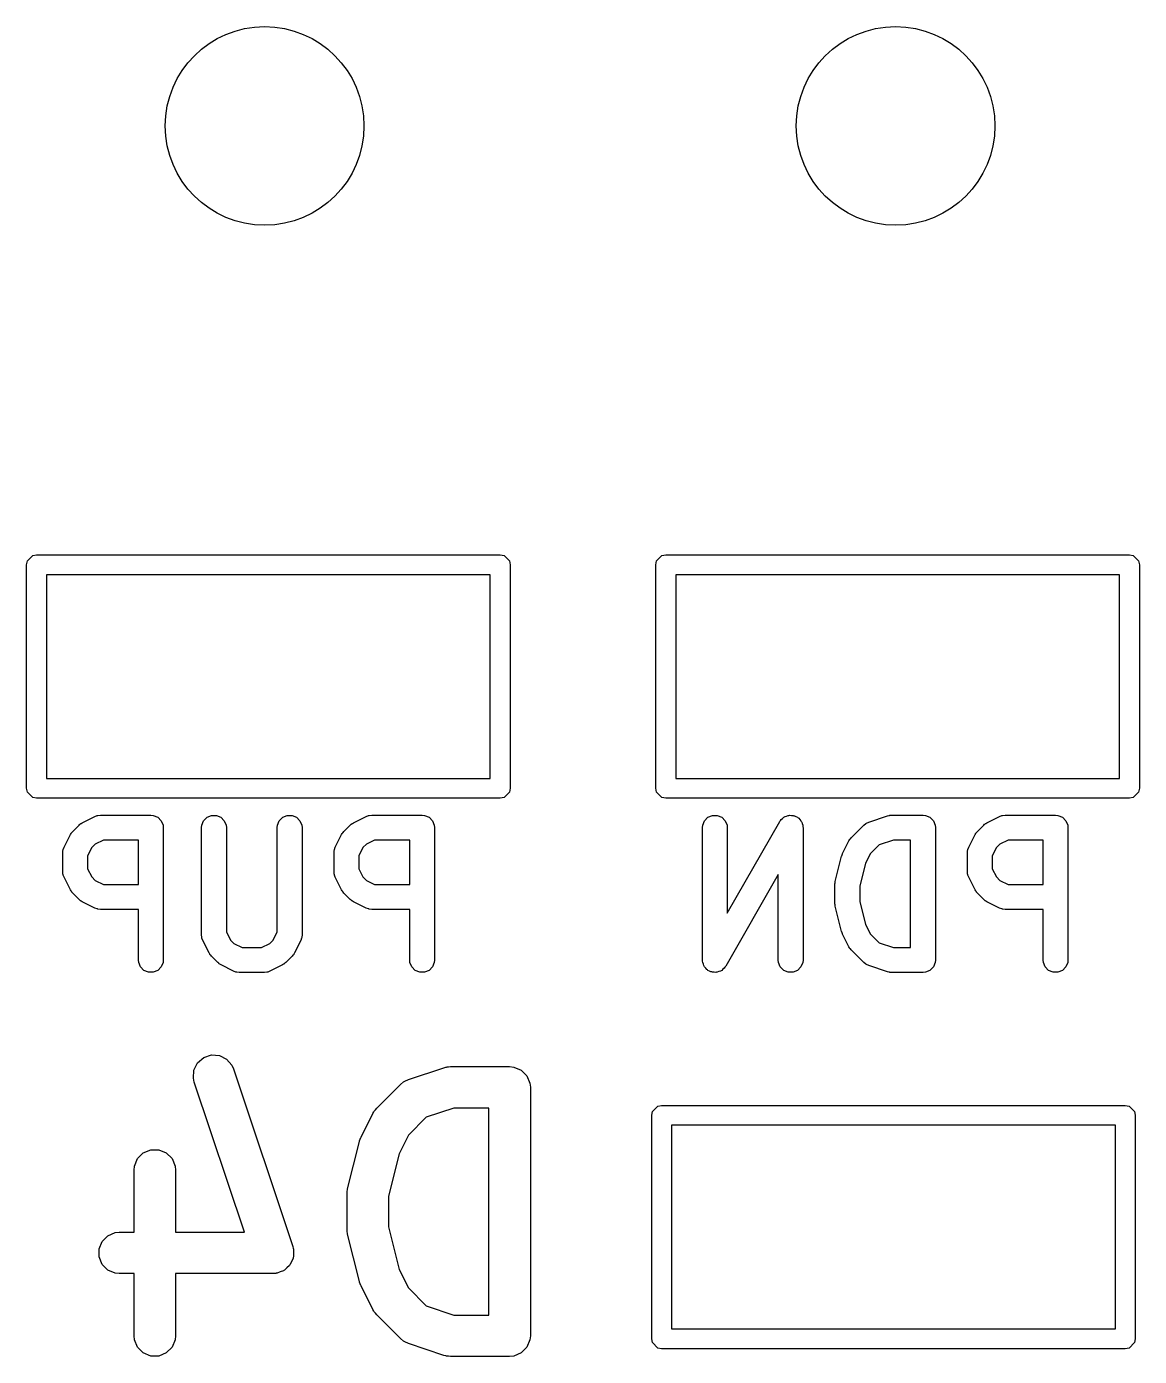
# Model space of a CAD drawing. Extents: x 89 to 178, y -115 to -57.
# Drawn here: x 121.44 to 128.16, y -95.13 to -87.1 of the extents above; entities that cross this region are included whole.
import ezdxf

# ---------------------------------------------------------------- set-up
doc = ezdxf.new("R2010")
doc.units = 0
doc.layers.add('BLACK', color=7, linetype='CONTINUOUS')

msp = doc.modelspace()

# ---------------------------------------------------------------- linework, layer by layer
at = {"layer": 'BLACK', "linetype": 'CONTINUOUS'}
for p, q in [((121.44, -90.35), (121.444567, -90.327039)), ((121.444567, -90.327039), (121.477039, -90.294567)), ((121.477039, -90.294567), (121.5, -90.29)), ((121.5, -90.29), (124.3, -90.29)), ((124.3, -90.29), (124.322961, -90.294567)), ((124.322961, -90.294567), (124.355433, -90.327039)), ((124.355433, -90.327039), (124.36, -90.35)), ((125.24, -90.35), (125.244567, -90.327039)), ((125.244567, -90.327039), (125.277039, -90.294567)), ((125.277039, -90.294567), (125.3, -90.29)), ((125.3, -90.29), (128.1, -90.29)), ((128.1, -90.29), (128.122961, -90.294567)), ((128.122961, -90.294567), (128.155433, -90.327039)), ((128.155433, -90.327039), (128.16, -90.35)), ((121.44, -91.7), (121.44, -90.35)), ((121.56, -90.41), (121.56, -91.64)), ((124.24, -90.41), (121.56, -90.41)), ((124.24, -91.64), (124.24, -90.41)), ((124.36, -90.35), (124.36, -91.7)), ((125.24, -91.7), (125.24, -90.35)), ((125.36, -90.41), (125.36, -91.64)), ((128.04, -90.41), (125.36, -90.41)), ((128.04, -91.64), (128.04, -90.41)), ((128.16, -90.35), (128.16, -91.7)), ((121.444567, -91.722961), (121.44, -91.7)), ((121.56, -91.64), (124.24, -91.64)), ((124.36, -91.7), (124.355433, -91.722961)), ((125.244567, -91.722961), (125.24, -91.7)), ((125.36, -91.64), (128.04, -91.64)), ((128.16, -91.7), (128.155433, -91.722961)), ((121.477039, -91.755433), (121.444567, -91.722961)), ((121.5, -91.76), (121.477039, -91.755433)), ((124.3, -91.76), (121.5, -91.76)), ((124.322961, -91.755433), (124.3, -91.76)), ((124.355433, -91.722961), (124.322961, -91.755433)), ((125.277039, -91.755433), (125.244567, -91.722961)), ((125.3, -91.76), (125.277039, -91.755433)), ((128.1, -91.76), (125.3, -91.76)), ((128.122961, -91.755433), (128.1, -91.76)), ((128.155433, -91.722961), (128.122961, -91.755433)), ((121.775982, -91.908308), (121.852172, -91.870213)), ((121.852172, -91.870213), (121.865904, -91.864958)), ((121.865904, -91.864958), (121.868591, -91.864767)), ((121.868591, -91.864767), (121.871081, -91.863736)), ((121.871081, -91.863736), (121.885713, -91.862295)), ((121.885713, -91.862295), (122.190475, -91.862295)), ((122.190475, -91.862295), (122.205107, -91.863736)), ((122.205107, -91.863736), (122.232143, -91.874935)), ((122.529759, -91.874935), (122.556795, -91.863736)), ((122.556795, -91.863736), (122.586059, -91.863736)), ((122.586059, -91.863736), (122.613095, -91.874935)), ((122.986902, -91.874935), (123.013938, -91.863736)), ((123.013938, -91.863736), (123.043202, -91.863736)), ((123.043202, -91.863736), (123.070238, -91.874935)), ((123.414077, -91.908308), (123.490267, -91.870213)), ((123.490267, -91.870213), (123.503999, -91.864958)), ((123.503999, -91.864958), (123.506686, -91.864767)), ((123.506686, -91.864767), (123.509176, -91.863736)), ((123.509176, -91.863736), (123.523808, -91.862295)), ((123.523808, -91.862295), (123.82857, -91.862295)), ((123.82857, -91.862295), (123.843202, -91.863736)), ((123.843202, -91.863736), (123.870238, -91.874935)), ((125.554759, -91.874935), (125.581795, -91.863736)), ((125.581795, -91.863736), (125.611059, -91.863736)), ((125.611059, -91.863736), (125.638095, -91.874935)), ((126.011902, -91.874935), (126.01632, -91.873104)), ((126.01632, -91.873104), (126.0201, -91.870178)), ((126.0201, -91.870178), (126.029721, -91.867553)), ((126.029721, -91.867553), (126.038938, -91.863736)), ((126.038938, -91.863736), (126.043719, -91.863736)), ((126.043719, -91.863736), (126.048331, -91.862478)), ((126.048331, -91.862478), (126.058228, -91.863736)), ((126.058228, -91.863736), (126.068202, -91.863736)), ((126.068202, -91.863736), (126.072617, -91.865565)), ((126.072617, -91.865565), (126.077361, -91.866168)), ((126.077361, -91.866168), (126.086025, -91.871118)), ((126.086025, -91.871118), (126.095238, -91.874935)), ((126.525091, -91.904239), (126.639377, -91.866144)), ((126.639377, -91.866144), (126.64663, -91.864494)), ((126.64663, -91.864494), (126.648462, -91.863736)), ((126.648462, -91.863736), (126.651116, -91.863474)), ((126.651116, -91.863474), (126.653714, -91.862884)), ((126.653714, -91.862884), (126.655688, -91.863024)), ((126.655688, -91.863024), (126.663094, -91.862295)), ((126.663094, -91.862295), (126.85357, -91.862295)), ((126.85357, -91.862295), (126.868202, -91.863736)), ((126.868202, -91.863736), (126.895238, -91.874935)), ((127.239077, -91.908308), (127.315267, -91.870213)), ((127.315267, -91.870213), (127.328999, -91.864958)), ((127.328999, -91.864958), (127.331686, -91.864767)), ((127.331686, -91.864767), (127.334176, -91.863736)), ((127.334176, -91.863736), (127.348808, -91.862295)), ((127.348808, -91.862295), (127.65357, -91.862295)), ((127.65357, -91.862295), (127.668202, -91.863736)), ((127.668202, -91.863736), (127.695238, -91.874935)), ((121.718395, -91.960452), (121.75649, -91.922357)), ((121.75649, -91.922357), (121.762239, -91.917638)), ((121.762239, -91.917638), (121.763539, -91.91614)), ((121.763539, -91.91614), (121.765798, -91.914718)), ((121.765798, -91.914718), (121.767855, -91.91303)), ((121.767855, -91.91303), (121.769682, -91.912272)), ((121.769682, -91.912272), (121.775982, -91.908308)), ((122.232143, -91.874935), (122.252835, -91.895627)), ((122.252835, -91.895627), (122.264034, -91.922663)), ((122.264034, -91.922663), (122.265475, -91.937295)), ((122.265475, -91.937295), (122.265475, -92.737295)), ((122.496427, -91.937295), (122.497868, -91.922663)), ((122.496427, -92.584914), (122.496427, -91.937295)), ((122.497868, -91.922663), (122.509067, -91.895627)), ((122.509067, -91.895627), (122.529759, -91.874935)), ((122.613095, -91.874935), (122.633787, -91.895627)), ((122.633787, -91.895627), (122.644986, -91.922663)), ((122.644986, -91.922663), (122.646427, -91.937295)), ((122.646427, -91.937295), (122.646427, -92.567208)), ((122.95357, -91.937295), (122.955011, -91.922663)), ((122.95357, -92.567209), (122.95357, -91.937295)), ((122.955011, -91.922663), (122.96621, -91.895627)), ((122.96621, -91.895627), (122.986902, -91.874935)), ((123.070238, -91.874935), (123.09093, -91.895627)), ((123.09093, -91.895627), (123.102129, -91.922663)), ((123.102129, -91.922663), (123.10357, -91.937295)), ((123.10357, -91.937295), (123.10357, -92.584914)), ((123.35649, -91.960452), (123.394585, -91.922357)), ((123.394585, -91.922357), (123.400334, -91.917638)), ((123.400334, -91.917638), (123.401634, -91.91614)), ((123.401634, -91.91614), (123.403893, -91.914718)), ((123.403893, -91.914718), (123.40595, -91.91303)), ((123.40595, -91.91303), (123.407777, -91.912272)), ((123.407777, -91.912272), (123.414077, -91.908308)), ((123.870238, -91.874935), (123.89093, -91.895627)), ((123.89093, -91.895627), (123.902129, -91.922663)), ((123.902129, -91.922663), (123.90357, -91.937295)), ((123.90357, -91.937295), (123.90357, -92.737295)), ((125.521427, -91.937295), (125.522868, -91.922663)), ((125.521427, -92.737295), (125.521427, -91.937295)), ((125.522868, -91.922663), (125.534067, -91.895627)), ((125.534067, -91.895627), (125.554759, -91.874935)), ((125.638095, -91.874935), (125.658787, -91.895627)), ((125.658787, -91.895627), (125.669986, -91.922663)), ((125.669986, -91.922663), (125.671427, -91.937295)), ((125.671427, -92.454878), (125.988452, -91.900085)), ((125.671427, -91.937295), (125.671427, -92.454878)), ((125.988452, -91.900085), (125.99064, -91.897001)), ((125.99064, -91.897001), (125.99121, -91.895627)), ((125.99121, -91.895627), (125.992609, -91.894227)), ((125.992609, -91.894227), (125.996962, -91.888095)), ((125.996962, -91.888095), (126.00485, -91.881986)), ((126.00485, -91.881986), (126.011902, -91.874935)), ((126.095238, -91.874935), (126.098616, -91.878313)), ((126.098616, -91.878313), (126.10277, -91.880687)), ((126.10277, -91.880687), (126.108879, -91.888576)), ((126.108879, -91.888576), (126.11593, -91.895627)), ((126.11593, -91.895627), (126.117759, -91.900043)), ((126.117759, -91.900043), (126.120687, -91.903824)), ((126.120687, -91.903824), (126.123311, -91.913447)), ((126.123311, -91.913447), (126.127129, -91.922663)), ((126.127129, -91.922663), (126.127865, -91.930145)), ((126.127865, -91.930145), (126.128387, -91.932056)), ((126.128387, -91.932056), (126.128199, -91.933531)), ((126.128199, -91.933531), (126.12857, -91.937295)), ((126.12857, -91.937295), (126.12857, -92.737295)), ((126.419585, -91.998547), (126.495775, -91.922357)), ((126.495775, -91.922357), (126.50714, -91.913029)), ((126.50714, -91.913029), (126.509632, -91.911996)), ((126.509632, -91.911996), (126.511666, -91.910233)), ((126.511666, -91.910233), (126.525091, -91.904239)), ((126.895238, -91.874935), (126.91593, -91.895627)), ((126.91593, -91.895627), (126.927129, -91.922663)), ((126.927129, -91.922663), (126.92857, -91.937295)), ((126.92857, -91.937295), (126.92857, -92.737295)), ((127.18149, -91.960452), (127.219585, -91.922357)), ((127.219585, -91.922357), (127.225334, -91.917638)), ((127.225334, -91.917638), (127.226634, -91.91614)), ((127.226634, -91.91614), (127.228893, -91.914718)), ((127.228893, -91.914718), (127.23095, -91.91303)), ((127.23095, -91.91303), (127.232777, -91.912272)), ((127.232777, -91.912272), (127.239077, -91.908308)), ((127.695238, -91.874935), (127.71593, -91.895627)), ((127.71593, -91.895627), (127.727129, -91.922663)), ((127.727129, -91.922663), (127.72857, -91.937295)), ((127.72857, -91.937295), (127.72857, -92.737295)), ((121.66625, -92.056135), (121.704346, -91.979944)), ((121.704346, -91.979944), (121.708309, -91.973647)), ((121.708309, -91.973647), (121.709068, -91.971817)), ((121.709068, -91.971817), (121.710759, -91.969755)), ((121.710759, -91.969755), (121.712179, -91.967501)), ((121.712179, -91.967501), (121.713674, -91.966204)), ((121.713674, -91.966204), (121.718395, -91.960452)), ((121.903418, -92.012295), (121.85395, -92.037029)), ((122.115475, -92.012295), (121.903418, -92.012295)), ((122.115475, -92.281342), (122.115475, -92.012295)), ((123.304345, -92.056135), (123.342441, -91.979944)), ((123.342441, -91.979944), (123.346404, -91.973647)), ((123.346404, -91.973647), (123.347163, -91.971817)), ((123.347163, -91.971817), (123.348854, -91.969755)), ((123.348854, -91.969755), (123.350274, -91.967501)), ((123.350274, -91.967501), (123.351769, -91.966204)), ((123.351769, -91.966204), (123.35649, -91.960452)), ((123.541513, -92.012295), (123.492045, -92.037029)), ((123.75357, -92.012295), (123.541513, -92.012295)), ((123.75357, -92.281342), (123.75357, -92.012295)), ((126.367441, -92.09423), (126.405536, -92.018039)), ((126.405536, -92.018039), (126.4095, -92.011739)), ((126.4095, -92.011739), (126.410258, -92.009912)), ((126.410258, -92.009912), (126.411946, -92.007855)), ((126.411946, -92.007855), (126.413368, -92.005596)), ((126.413368, -92.005596), (126.414866, -92.004296)), ((126.414866, -92.004296), (126.419585, -91.998547)), ((126.675264, -92.012295), (126.589321, -92.040942)), ((126.77857, -92.012295), (126.675264, -92.012295)), ((126.77857, -92.662295), (126.77857, -92.012295)), ((127.129345, -92.056135), (127.167441, -91.979944)), ((127.167441, -91.979944), (127.171404, -91.973647)), ((127.171404, -91.973647), (127.172163, -91.971817)), ((127.172163, -91.971817), (127.173854, -91.969755)), ((127.173854, -91.969755), (127.175274, -91.967501)), ((127.175274, -91.967501), (127.176769, -91.966204)), ((127.176769, -91.966204), (127.18149, -91.960452)), ((127.366513, -92.012295), (127.317045, -92.037029)), ((127.57857, -92.012295), (127.366513, -92.012295)), ((127.57857, -92.281342), (127.57857, -92.012295)), ((121.658332, -92.089676), (121.659773, -92.075044)), ((121.658332, -92.203961), (121.658332, -92.089676)), ((121.659773, -92.075044), (121.660803, -92.072555)), ((121.660803, -92.072555), (121.660995, -92.069866)), ((121.660995, -92.069866), (121.66625, -92.056135)), ((121.833067, -92.057911), (121.808332, -92.107381)), ((121.808332, -92.107381), (121.808332, -92.186255)), ((121.85395, -92.037029), (121.833067, -92.057911)), ((123.296427, -92.089676), (123.297868, -92.075044)), ((123.296427, -92.203961), (123.296427, -92.089676)), ((123.297868, -92.075044), (123.298898, -92.072555)), ((123.298898, -92.072555), (123.29909, -92.069866)), ((123.29909, -92.069866), (123.304345, -92.056135)), ((123.471162, -92.057911), (123.446427, -92.107381)), ((123.446427, -92.107381), (123.446427, -92.186255)), ((123.492045, -92.037029), (123.471162, -92.057911)), ((126.323666, -92.261961), (126.361762, -92.10958)), ((126.361762, -92.10958), (126.362147, -92.1085)), ((126.362147, -92.1085), (126.362186, -92.107962)), ((126.362186, -92.107962), (126.36451, -92.101886)), ((126.36451, -92.101886), (126.366709, -92.095735)), ((126.366709, -92.095735), (126.367031, -92.095299)), ((126.367031, -92.095299), (126.367441, -92.09423)), ((126.534257, -92.096006), (126.505287, -92.153946)), ((126.589321, -92.040942), (126.534257, -92.096006)), ((127.121427, -92.089676), (127.122868, -92.075044)), ((127.121427, -92.203961), (127.121427, -92.089676)), ((127.122868, -92.075044), (127.123898, -92.072555)), ((127.123898, -92.072555), (127.12409, -92.069866)), ((127.12409, -92.069866), (127.129345, -92.056135)), ((127.296162, -92.057911), (127.271427, -92.107381)), ((127.271427, -92.107381), (127.271427, -92.186255)), ((127.317045, -92.037029), (127.296162, -92.057911)), ((121.808332, -92.186255), (121.833067, -92.235725)), ((123.446427, -92.186255), (123.471162, -92.235725)), ((126.505287, -92.153946), (126.471427, -92.289387)), ((127.271427, -92.186255), (127.296162, -92.235725)), ((121.659773, -92.218593), (121.658332, -92.203961)), ((121.660803, -92.221081), (121.659773, -92.218593)), ((121.660995, -92.223771), (121.660803, -92.221081)), ((121.66625, -92.237502), (121.660995, -92.223771)), ((121.704346, -92.313693), (121.66625, -92.237502)), ((121.833067, -92.235725), (121.85395, -92.256608)), ((121.85395, -92.256608), (121.903418, -92.281342)), ((123.297868, -92.218593), (123.296427, -92.203961)), ((123.298898, -92.221081), (123.297868, -92.218593)), ((123.29909, -92.223771), (123.298898, -92.221081)), ((123.304345, -92.237502), (123.29909, -92.223771)), ((123.342441, -92.313693), (123.304345, -92.237502)), ((123.471162, -92.235725), (123.492045, -92.256608)), ((123.492045, -92.256608), (123.541513, -92.281342)), ((125.97857, -92.219711), (125.661545, -92.774505)), ((125.97857, -92.737295), (125.97857, -92.219711)), ((126.321516, -92.276506), (126.322325, -92.271031)), ((126.322325, -92.271031), (126.322868, -92.26552)), ((126.322868, -92.26552), (126.32329, -92.264499)), ((126.32329, -92.264499), (126.323666, -92.261961)), ((127.122868, -92.218593), (127.121427, -92.203961)), ((127.123898, -92.221081), (127.122868, -92.218593)), ((127.12409, -92.223771), (127.123898, -92.221081)), ((127.129345, -92.237502), (127.12409, -92.223771)), ((127.167441, -92.313693), (127.129345, -92.237502)), ((127.296162, -92.235725), (127.317045, -92.256608)), ((127.317045, -92.256608), (127.366513, -92.281342)), ((121.708309, -92.319989), (121.704346, -92.313693)), ((121.709068, -92.32182), (121.708309, -92.319989)), ((121.710759, -92.323881), (121.709068, -92.32182)), ((121.712179, -92.326136), (121.710759, -92.323881)), ((121.713674, -92.327432), (121.712179, -92.326136)), ((121.718395, -92.333185), (121.713674, -92.327432)), ((121.75649, -92.37128), (121.718395, -92.333185)), ((121.903418, -92.281342), (122.115475, -92.281342)), ((123.346404, -92.319989), (123.342441, -92.313693)), ((123.347163, -92.32182), (123.346404, -92.319989)), ((123.348854, -92.323881), (123.347163, -92.32182)), ((123.350274, -92.326136), (123.348854, -92.323881)), ((123.351769, -92.327432), (123.350274, -92.326136)), ((123.35649, -92.333185), (123.351769, -92.327432)), ((123.394585, -92.37128), (123.35649, -92.333185)), ((123.541513, -92.281342), (123.75357, -92.281342)), ((126.321427, -92.280152), (126.321678, -92.277598)), ((126.321427, -92.394438), (126.321427, -92.280152)), ((126.321678, -92.277598), (126.321516, -92.276506)), ((126.471427, -92.289387), (126.471427, -92.385202)), ((127.171404, -92.319989), (127.167441, -92.313693)), ((127.172163, -92.32182), (127.171404, -92.319989)), ((127.173854, -92.323881), (127.172163, -92.32182)), ((127.175274, -92.326136), (127.173854, -92.323881)), ((127.176769, -92.327432), (127.175274, -92.326136)), ((127.18149, -92.333185), (127.176769, -92.327432)), ((127.219585, -92.37128), (127.18149, -92.333185)), ((127.366513, -92.281342), (127.57857, -92.281342)), ((121.762239, -92.375998), (121.75649, -92.37128)), ((121.763539, -92.377497), (121.762239, -92.375998)), ((121.765798, -92.378918), (121.763539, -92.377497)), ((121.767855, -92.380607), (121.765798, -92.378918)), ((121.769682, -92.381364), (121.767855, -92.380607)), ((121.775982, -92.385329), (121.769682, -92.381364)), ((121.852172, -92.423424), (121.775982, -92.385329)), ((121.865904, -92.428679), (121.852172, -92.423424)), ((121.868591, -92.428869), (121.865904, -92.428679)), ((121.871081, -92.429901), (121.868591, -92.428869)), ((121.885713, -92.431342), (121.871081, -92.429901)), ((122.115475, -92.431342), (121.885713, -92.431342)), ((122.115475, -92.737295), (122.115475, -92.431342)), ((123.400334, -92.375998), (123.394585, -92.37128)), ((123.401634, -92.377497), (123.400334, -92.375998)), ((123.403893, -92.378918), (123.401634, -92.377497)), ((123.40595, -92.380607), (123.403893, -92.378918)), ((123.407777, -92.381364), (123.40595, -92.380607)), ((123.414077, -92.385329), (123.407777, -92.381364)), ((123.490267, -92.423424), (123.414077, -92.385329)), ((123.503999, -92.428679), (123.490267, -92.423424)), ((123.506686, -92.428869), (123.503999, -92.428679)), ((123.509176, -92.429901), (123.506686, -92.428869)), ((123.523808, -92.431342), (123.509176, -92.429901)), ((123.75357, -92.431342), (123.523808, -92.431342)), ((123.75357, -92.737295), (123.75357, -92.431342)), ((126.321678, -92.396991), (126.321427, -92.394438)), ((126.321516, -92.398084), (126.321678, -92.396991)), ((126.322325, -92.403558), (126.321516, -92.398084)), ((126.322868, -92.40907), (126.322325, -92.403558)), ((126.32329, -92.41009), (126.322868, -92.40907)), ((126.323666, -92.412629), (126.32329, -92.41009)), ((126.361762, -92.56501), (126.323666, -92.412629)), ((126.471427, -92.385202), (126.505287, -92.520642)), ((127.225334, -92.375998), (127.219585, -92.37128)), ((127.226634, -92.377497), (127.225334, -92.375998)), ((127.228893, -92.378918), (127.226634, -92.377497)), ((127.23095, -92.380607), (127.228893, -92.378918)), ((127.232777, -92.381364), (127.23095, -92.380607)), ((127.239077, -92.385329), (127.232777, -92.381364)), ((127.315267, -92.423424), (127.239077, -92.385329)), ((127.328999, -92.428679), (127.315267, -92.423424)), ((127.331686, -92.428869), (127.328999, -92.428679)), ((127.334176, -92.429901), (127.331686, -92.428869)), ((127.348808, -92.431342), (127.334176, -92.429901)), ((127.57857, -92.431342), (127.348808, -92.431342)), ((127.57857, -92.737295), (127.57857, -92.431342)), ((122.497868, -92.599546), (122.496427, -92.584914)), ((122.646427, -92.567208), (122.671161, -92.616676)), ((122.928835, -92.616677), (122.95357, -92.567209)), ((123.10357, -92.584914), (123.102129, -92.599546)), ((126.362147, -92.566089), (126.361762, -92.56501)), ((126.362186, -92.566628), (126.362147, -92.566089)), ((126.36451, -92.572703), (126.362186, -92.566628)), ((126.366709, -92.578855), (126.36451, -92.572703)), ((126.367031, -92.57929), (126.366709, -92.578855)), ((126.367441, -92.58036), (126.367031, -92.57929)), ((126.405536, -92.65655), (126.367441, -92.58036)), ((126.505287, -92.520642), (126.534257, -92.578582)), ((126.534257, -92.578582), (126.589322, -92.633648)), ((122.498898, -92.602034), (122.497868, -92.599546)), ((122.49909, -92.604724), (122.498898, -92.602034)), ((122.504345, -92.618456), (122.49909, -92.604724)), ((122.542441, -92.694645), (122.504345, -92.618456)), ((122.671161, -92.616676), (122.692045, -92.637561)), ((122.692045, -92.637561), (122.741513, -92.662295)), ((122.741513, -92.662295), (122.858484, -92.662295)), ((122.858484, -92.662295), (122.907952, -92.637561)), ((122.907952, -92.637561), (122.928835, -92.616677)), ((123.095652, -92.618455), (123.057557, -92.694645)), ((123.100907, -92.604723), (123.095652, -92.618455)), ((123.101097, -92.602035), (123.100907, -92.604723)), ((123.102129, -92.599546), (123.101097, -92.602035)), ((126.409499, -92.662846), (126.405536, -92.65655)), ((126.410257, -92.664676), (126.409499, -92.662846)), ((126.411946, -92.666734), (126.410257, -92.664676)), ((126.413368, -92.668993), (126.411946, -92.666734)), ((126.414866, -92.670292), (126.413368, -92.668993)), ((126.419585, -92.676042), (126.414866, -92.670292)), ((126.495775, -92.752233), (126.419585, -92.676042)), ((126.589322, -92.633648), (126.675264, -92.662295)), ((126.675264, -92.662295), (126.77857, -92.662295)), ((122.116916, -92.751927), (122.115475, -92.737295)), ((122.128115, -92.778963), (122.116916, -92.751927)), ((122.264034, -92.751927), (122.252835, -92.778963)), ((122.265475, -92.737295), (122.264034, -92.751927)), ((122.546403, -92.700939), (122.542441, -92.694645)), ((122.547162, -92.702771), (122.546403, -92.700939)), ((122.548855, -92.704834), (122.547162, -92.702771)), ((122.550274, -92.707088), (122.548855, -92.704834)), ((122.551768, -92.708384), (122.550274, -92.707088)), ((122.556489, -92.714136), (122.551768, -92.708384)), ((122.594584, -92.752232), (122.556489, -92.714136)), ((122.600335, -92.756952), (122.594584, -92.752232)), ((122.601634, -92.75845), (122.600335, -92.756952)), ((122.999664, -92.75695), (122.998364, -92.75845)), ((123.005414, -92.752232), (122.999664, -92.75695)), ((123.043509, -92.714136), (123.005414, -92.752232)), ((123.048226, -92.708387), (123.043509, -92.714136)), ((123.049725, -92.707088), (123.048226, -92.708387)), ((123.051146, -92.704829), (123.049725, -92.707088)), ((123.052836, -92.702771), (123.051146, -92.704829)), ((123.053593, -92.700941), (123.052836, -92.702771)), ((123.057557, -92.694645), (123.053593, -92.700941)), ((123.755011, -92.751927), (123.75357, -92.737295)), ((123.76621, -92.778963), (123.755011, -92.751927)), ((123.902129, -92.751927), (123.89093, -92.778963)), ((123.90357, -92.737295), (123.902129, -92.751927)), ((125.521797, -92.741058), (125.521427, -92.737295)), ((125.52161, -92.742534), (125.521797, -92.741058)), ((125.522131, -92.744444), (125.52161, -92.742534)), ((125.522868, -92.751927), (125.522131, -92.744444)), ((125.526685, -92.761142), (125.522868, -92.751927)), ((125.980011, -92.751927), (125.97857, -92.737295)), ((125.99121, -92.778963), (125.980011, -92.751927)), ((126.127129, -92.751927), (126.11593, -92.778963)), ((126.12857, -92.737295), (126.127129, -92.751927)), ((126.50714, -92.76156), (126.495775, -92.752233)), ((126.927129, -92.751927), (126.91593, -92.778963)), ((126.92857, -92.737295), (126.927129, -92.751927)), ((127.580011, -92.751927), (127.57857, -92.737295)), ((127.59121, -92.778963), (127.580011, -92.751927)), ((127.727129, -92.751927), (127.71593, -92.778963)), ((127.72857, -92.737295), (127.727129, -92.751927)), ((122.148807, -92.799655), (122.128115, -92.778963)), ((122.175843, -92.810854), (122.148807, -92.799655)), ((122.205107, -92.810854), (122.175843, -92.810854)), ((122.232143, -92.799655), (122.205107, -92.810854)), ((122.252835, -92.778963), (122.232143, -92.799655)), ((122.603889, -92.759869), (122.601634, -92.75845)), ((122.605949, -92.76156), (122.603889, -92.759869)), ((122.607779, -92.762318), (122.605949, -92.76156)), ((122.614077, -92.766282), (122.607779, -92.762318)), ((122.690267, -92.804377), (122.614077, -92.766282)), ((122.703999, -92.809632), (122.690267, -92.804377)), ((122.706686, -92.809822), (122.703999, -92.809632)), ((122.709176, -92.810854), (122.706686, -92.809822)), ((122.723808, -92.812295), (122.709176, -92.810854)), ((122.876189, -92.812295), (122.723808, -92.812295)), ((122.890821, -92.810854), (122.876189, -92.812295)), ((122.89331, -92.809822), (122.890821, -92.810854)), ((122.895998, -92.809632), (122.89331, -92.809822)), ((122.90973, -92.804377), (122.895998, -92.809632)), ((122.985921, -92.766282), (122.90973, -92.804377)), ((122.99222, -92.762317), (122.985921, -92.766282)), ((122.994048, -92.76156), (122.99222, -92.762317)), ((122.996104, -92.759872), (122.994048, -92.76156)), ((122.998364, -92.75845), (122.996104, -92.759872)), ((123.786902, -92.799655), (123.76621, -92.778963)), ((123.813938, -92.810854), (123.786902, -92.799655)), ((123.843202, -92.810854), (123.813938, -92.810854)), ((123.870238, -92.799655), (123.843202, -92.810854)), ((123.89093, -92.778963), (123.870238, -92.799655)), ((125.52931, -92.770766), (125.526685, -92.761142)), ((125.532237, -92.774546), (125.52931, -92.770766)), ((125.534067, -92.778963), (125.532237, -92.774546)), ((125.541117, -92.786013), (125.534067, -92.778963)), ((125.547227, -92.793903), (125.541117, -92.786013)), ((125.55138, -92.796276), (125.547227, -92.793903)), ((125.554759, -92.799655), (125.55138, -92.796276)), ((125.563971, -92.803471), (125.554759, -92.799655)), ((125.572636, -92.808422), (125.563971, -92.803471)), ((125.577379, -92.809024), (125.572636, -92.808422)), ((125.581795, -92.810854), (125.577379, -92.809024)), ((125.591769, -92.810854), (125.581795, -92.810854)), ((125.601666, -92.812112), (125.591769, -92.810854)), ((125.606278, -92.810854), (125.601666, -92.812112)), ((125.611059, -92.810854), (125.606278, -92.810854)), ((125.620274, -92.807036), (125.611059, -92.810854)), ((125.629898, -92.804412), (125.620274, -92.807036)), ((125.633678, -92.801484), (125.629898, -92.804412)), ((125.638095, -92.799655), (125.633678, -92.801484)), ((125.645145, -92.792604), (125.638095, -92.799655)), ((125.653035, -92.786495), (125.645145, -92.792604)), ((125.657387, -92.780362), (125.653035, -92.786495)), ((125.658787, -92.778963), (125.657387, -92.780362)), ((125.659356, -92.777588), (125.658787, -92.778963)), ((125.661545, -92.774505), (125.659356, -92.777588)), ((126.011902, -92.799655), (125.99121, -92.778963)), ((126.038938, -92.810854), (126.011902, -92.799655)), ((126.068202, -92.810854), (126.038938, -92.810854)), ((126.095238, -92.799655), (126.068202, -92.810854)), ((126.11593, -92.778963), (126.095238, -92.799655)), ((126.50963, -92.762591), (126.50714, -92.76156)), ((126.511666, -92.764357), (126.50963, -92.762591)), ((126.525091, -92.770351), (126.511666, -92.764357)), ((126.639377, -92.808446), (126.525091, -92.770351)), ((126.64663, -92.810095), (126.639377, -92.808446)), ((126.648462, -92.810854), (126.64663, -92.810095)), ((126.651116, -92.811115), (126.648462, -92.810854)), ((126.653714, -92.811706), (126.651116, -92.811115)), ((126.655688, -92.811565), (126.653714, -92.811706)), ((126.663094, -92.812295), (126.655688, -92.811565)), ((126.85357, -92.812295), (126.663094, -92.812295)), ((126.868202, -92.810854), (126.85357, -92.812295)), ((126.895238, -92.799655), (126.868202, -92.810854)), ((126.91593, -92.778963), (126.895238, -92.799655)), ((127.611902, -92.799655), (127.59121, -92.778963)), ((127.638938, -92.810854), (127.611902, -92.799655)), ((127.668202, -92.810854), (127.638938, -92.810854)), ((127.695238, -92.799655), (127.668202, -92.810854)), ((127.71593, -92.778963), (127.695238, -92.799655)), ((122.509523, -93.325905), (122.555793, -93.310482)), ((122.555793, -93.310482), (122.604442, -93.313939)), ((122.604442, -93.313939), (122.648067, -93.335751)), ((122.450866, -93.401485), (122.472678, -93.35786)), ((122.472678, -93.35786), (122.509523, -93.325905)), ((122.648067, -93.335751), (122.680022, -93.372596)), ((122.680022, -93.372596), (122.690012, -93.394971)), ((122.690012, -93.394971), (123.047155, -94.466399)), ((123.746184, -93.458772), (123.96047, -93.387343)), ((123.96047, -93.387343), (123.972563, -93.384593)), ((123.972563, -93.384593), (123.975613, -93.38333)), ((123.975613, -93.38333), (123.980034, -93.382894)), ((123.980034, -93.382894), (123.984364, -93.38191)), ((123.984364, -93.38191), (123.987655, -93.382143)), ((123.987655, -93.382143), (123.999999, -93.380928)), ((123.999999, -93.380928), (124.357142, -93.380928)), ((124.357142, -93.380928), (124.381528, -93.38333)), ((124.381528, -93.38333), (124.426588, -93.401994)), ((122.447409, -93.450134), (122.450866, -93.401485)), ((122.452842, -93.474029), (122.447409, -93.450134)), ((122.755141, -94.380928), (122.452842, -93.474029)), ((123.697324, -93.488969), (123.716266, -93.473424)), ((123.716266, -93.473424), (123.720415, -93.471705)), ((123.720415, -93.471705), (123.723809, -93.468762)), ((123.723809, -93.468762), (123.746184, -93.458772)), ((124.426588, -93.401994), (124.461076, -93.436482)), ((124.461076, -93.436482), (124.47974, -93.481542)), ((123.554468, -93.631826), (123.697324, -93.488969)), ((124.47974, -93.481542), (124.482142, -93.505928)), ((124.482142, -93.505928), (124.482142, -95.005928)), ((123.546601, -93.641411), (123.554468, -93.631826)), ((124.020282, -93.630928), (123.853236, -93.68661)), ((124.232142, -93.630928), (124.020282, -93.630928)), ((124.232142, -94.880928), (124.232142, -93.630928)), ((125.219567, -93.652039), (125.252039, -93.619567)), ((125.252039, -93.619567), (125.275, -93.615)), ((125.275, -93.615), (128.075, -93.615)), ((128.075, -93.615), (128.097961, -93.619567)), ((128.097961, -93.619567), (128.130433, -93.652039)), ((123.459624, -93.807169), (123.531053, -93.664312)), ((123.531053, -93.664312), (123.53766, -93.653815)), ((123.53766, -93.653815), (123.538923, -93.650768)), ((123.538923, -93.650768), (123.541739, -93.647336)), ((123.541739, -93.647336), (123.544107, -93.643575)), ((123.544107, -93.643575), (123.546601, -93.641411)), ((123.853236, -93.68661), (123.745587, -93.794258)), ((125.215, -93.675), (125.219567, -93.652039)), ((125.215, -95.025), (125.215, -93.675)), ((128.130433, -93.652039), (128.135, -93.675)), ((128.135, -93.675), (128.135, -95.025)), ((123.745587, -93.794258), (123.689367, -93.906698)), ((125.335, -93.735), (125.335, -94.965)), ((128.015, -93.735), (125.335, -93.735)), ((128.015, -94.965), (128.015, -93.735)), ((123.378731, -94.118468), (123.450159, -93.832754)), ((123.450159, -93.832754), (123.450802, -93.830954)), ((123.450802, -93.830954), (123.450866, -93.830055)), ((123.450866, -93.830055), (123.454748, -93.819908)), ((123.454748, -93.819908), (123.458404, -93.809679)), ((123.458404, -93.809679), (123.45894, -93.808954)), ((123.45894, -93.808954), (123.459624, -93.807169)), ((122.091687, -93.981542), (122.110351, -93.936482)), ((122.110351, -93.936482), (122.144839, -93.901994)), ((122.144839, -93.901994), (122.189899, -93.88333)), ((122.189899, -93.88333), (122.238671, -93.88333)), ((122.238671, -93.88333), (122.283731, -93.901994)), ((122.283731, -93.901994), (122.318219, -93.936482)), ((122.318219, -93.936482), (122.336883, -93.981542)), ((123.689367, -93.906698), (123.624999, -94.164173)), ((122.089285, -94.005928), (122.091687, -93.981542)), ((122.089285, -94.380928), (122.089285, -94.005928)), ((122.336883, -93.981542), (122.339285, -94.005928)), ((122.339285, -94.005928), (122.339285, -94.380928)), ((123.378105, -94.122697), (123.378731, -94.118468)), ((123.374999, -94.148785), (123.375418, -94.14453)), ((123.374999, -94.363071), (123.374999, -94.148785)), ((123.375147, -94.142709), (123.376496, -94.13358)), ((123.375418, -94.14453), (123.375147, -94.142709)), ((123.376496, -94.13358), (123.377401, -94.124399)), ((123.377401, -94.124399), (123.378105, -94.122697)), ((123.624999, -94.164173), (123.624999, -94.347682)), ((123.375418, -94.367325), (123.374999, -94.363071)), ((123.624999, -94.347682), (123.689367, -94.605157)), ((121.877401, -94.481542), (121.896065, -94.436482)), ((121.896065, -94.436482), (121.930553, -94.401994)), ((121.930553, -94.401994), (121.975613, -94.38333)), ((121.975613, -94.38333), (121.999999, -94.380928)), ((121.999999, -94.380928), (122.089285, -94.380928)), ((122.339285, -94.380928), (122.755141, -94.380928)), ((123.375147, -94.369147), (123.375418, -94.367325)), ((123.376496, -94.378275), (123.375147, -94.369147)), ((123.377401, -94.387457), (123.376496, -94.378275)), ((123.378105, -94.389158), (123.377401, -94.387457)), ((123.378731, -94.393388), (123.378105, -94.389158)), ((123.450159, -94.679102), (123.378731, -94.393388)), ((121.877401, -94.530314), (121.877401, -94.481542)), ((123.047155, -94.466399), (123.049904, -94.478492)), ((123.049904, -94.478492), (123.051168, -94.481542)), ((123.051168, -94.481542), (123.051168, -94.484047)), ((123.051168, -94.484047), (123.052588, -94.490293)), ((123.052588, -94.490293), (123.051168, -94.510276)), ((123.051168, -94.510276), (123.051168, -94.530314)), ((121.896065, -94.575374), (121.877401, -94.530314)), ((121.930553, -94.609862), (121.896065, -94.575374)), ((123.012188, -94.595689), (122.998016, -94.609862)), ((123.027319, -94.582567), (123.012188, -94.595689)), ((123.029327, -94.578551), (123.027319, -94.582567)), ((123.032504, -94.575374), (123.029327, -94.578551)), ((123.040172, -94.556859), (123.032504, -94.575374)), ((123.049131, -94.538943), (123.040172, -94.556859)), ((123.049449, -94.534463), (123.049131, -94.538943)), ((123.051168, -94.530314), (123.049449, -94.534463)), ((121.975613, -94.628526), (121.930553, -94.609862)), ((121.999999, -94.630928), (121.975613, -94.628526)), ((122.089285, -94.630928), (121.999999, -94.630928)), ((122.089285, -95.005928), (122.089285, -94.630928)), ((122.92857, -94.630928), (122.339285, -94.630928)), ((122.339285, -94.630928), (122.339285, -95.005928)), ((122.940913, -94.629712), (122.92857, -94.630928)), ((122.944204, -94.629946), (122.940913, -94.629712)), ((122.946579, -94.629154), (122.944204, -94.629946)), ((122.952956, -94.628526), (122.946579, -94.629154)), ((122.971471, -94.620856), (122.952956, -94.628526)), ((122.990473, -94.614523), (122.971471, -94.620856)), ((122.993864, -94.611581), (122.990473, -94.614523)), ((122.998016, -94.609862), (122.993864, -94.611581)), ((123.450802, -94.680901), (123.450159, -94.679102)), ((123.450866, -94.681801), (123.450802, -94.680901)), ((123.454748, -94.691947), (123.450866, -94.681801)), ((123.689367, -94.605157), (123.745586, -94.717596)), ((123.458404, -94.702177), (123.454748, -94.691947)), ((123.45894, -94.702901), (123.458404, -94.702177)), ((123.459624, -94.704687), (123.45894, -94.702901)), ((123.531053, -94.847544), (123.459624, -94.704687)), ((123.745586, -94.717596), (123.853235, -94.825245)), ((123.853235, -94.825245), (124.020285, -94.880928)), ((123.537658, -94.858036), (123.531053, -94.847544)), ((123.538922, -94.861088), (123.537658, -94.858036)), ((123.541742, -94.864524), (123.538922, -94.861088)), ((123.544107, -94.868281), (123.541742, -94.864524)), ((123.546598, -94.870441), (123.544107, -94.868281)), ((123.554467, -94.88003), (123.546598, -94.870441)), ((123.697324, -95.022888), (123.554467, -94.88003)), ((124.020285, -94.880928), (124.232142, -94.880928)), ((125.335, -94.965), (128.015, -94.965)), ((122.091687, -95.030314), (122.089285, -95.005928)), ((122.110351, -95.075374), (122.091687, -95.030314)), ((122.144839, -95.109862), (122.110351, -95.075374)), ((122.318219, -95.075374), (122.283731, -95.109862)), ((122.336883, -95.030314), (122.318219, -95.075374)), ((122.339285, -95.005928), (122.336883, -95.030314)), ((123.716266, -95.038433), (123.697324, -95.022888)), ((123.720417, -95.040152), (123.716266, -95.038433)), ((123.72381, -95.043095), (123.720417, -95.040152)), ((123.746185, -95.053086), (123.72381, -95.043095)), ((123.960471, -95.124514), (123.746185, -95.053086)), ((124.461076, -95.075374), (124.426588, -95.109862)), ((124.47974, -95.030314), (124.461076, -95.075374)), ((124.482142, -95.005928), (124.47974, -95.030314)), ((125.219567, -95.047961), (125.215, -95.025)), ((125.252039, -95.080433), (125.219567, -95.047961)), ((125.275, -95.085), (125.252039, -95.080433)), ((128.075, -95.085), (125.275, -95.085)), ((128.097961, -95.080433), (128.075, -95.085)), ((128.130433, -95.047961), (128.097961, -95.080433)), ((128.135, -95.025), (128.130433, -95.047961)), ((122.189899, -95.128526), (122.144839, -95.109862)), ((122.238671, -95.128526), (122.189899, -95.128526)), ((122.283731, -95.109862), (122.238671, -95.128526)), ((123.972564, -95.127263), (123.960471, -95.124514)), ((123.975613, -95.128526), (123.972564, -95.127263)), ((123.980034, -95.128961), (123.975613, -95.128526)), ((123.984365, -95.129946), (123.980034, -95.128961)), ((123.987655, -95.129712), (123.984365, -95.129946)), ((123.999999, -95.130928), (123.987655, -95.129712)), ((124.357142, -95.130928), (123.999999, -95.130928)), ((124.381528, -95.128526), (124.357142, -95.130928)), ((124.426588, -95.109862), (124.381528, -95.128526))]:
    msp.add_line(p, q, dxfattribs=at)
at = {"layer": 'BLACK'}
for centre in [(122.8775, -87.7), (122.8775, -87.7), (122.8775, -87.7), (126.6875, -87.7), (126.6875, -87.7), (126.6875, -87.7)]:
    msp.add_circle(centre, 0.6, dxfattribs=at)

doc.saveas('drawing.dxf')
